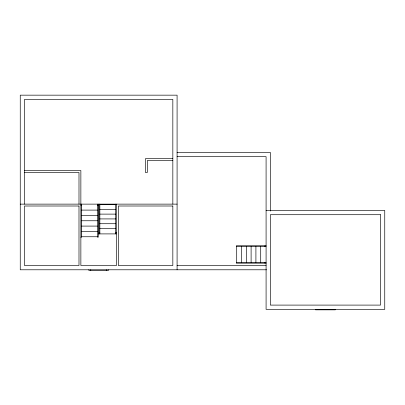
<?xml version="1.0" encoding="UTF-8"?>
<svg xmlns="http://www.w3.org/2000/svg" width="405" height="405" viewBox="0 0 405 405"><rect width="100%" height="100%" fill="white"/><g stroke="black" fill="none" stroke-linecap="round" stroke-linejoin="round"><path stroke-width="0.61" d="M177.086 152.412L270.337 152.412L270.337 211.076M177.086 156.664L266.085 156.664L266.085 309.349L384.75 309.349L384.75 210.458L266.085 210.458M172.834 158.644L145.441 158.644L145.441 172.489L147.319 172.489L147.319 160.522L172.834 160.522M24.502 170.606L80.868 170.606L80.868 265.543L116.468 265.543L116.468 204.13M24.502 172.489L78.99 172.489L78.99 204.13M20.25 204.13L177.086 204.13M99.853 204.515L115.678 204.515M80.868 205.401L81.658 205.401M97.483 205.401L98.273 205.401M99.853 209.314L115.678 209.314M81.658 210.099L97.483 210.099M99.853 214.118L115.678 214.118M81.658 215.43L97.483 215.43M99.853 218.918L115.678 218.918M81.658 220.76L97.483 220.76M99.853 223.717L115.678 223.717M81.658 226.091L97.483 226.091M99.853 228.521L115.678 228.521M81.658 231.422L97.483 231.422M99.063 232.753L99.853 232.753M115.678 232.753L116.468 232.753M98.354 233.898L116.468 233.898M81.658 236.748L97.483 236.748M80.868 237.178L81.658 237.178L81.658 204.13M266.085 245.764L236.317 245.764L236.317 246.554L266.085 246.554M266.085 262.374L236.317 262.374L236.317 263.169L266.085 263.169M177.086 265.543L266.085 265.543M266.556 269.791L20.25 269.791L20.25 95.16L177.086 95.16L177.086 269.791M335.305 309.349L335.305 309.84L315.53 309.84L315.53 309.349M264.941 245.764L264.941 246.554M264.941 262.374L264.941 263.169M260.709 246.554L260.709 262.374M255.909 246.554L255.909 262.374M251.105 246.554L251.105 262.374M246.306 246.554L246.306 262.374M241.507 246.554L241.507 262.374M236.702 246.554L236.702 262.374M172.834 204.13L172.834 99.407L24.502 99.407L24.502 204.13M115.678 204.13L115.678 233.898M108.555 269.791L108.555 270.287L88.781 270.287L88.781 269.791M106.581 269.791L106.581 270.287M99.853 204.13L99.853 233.898M99.063 204.13L99.063 233.898M98.273 204.13L98.273 237.178L97.483 237.178L97.483 204.13M90.755 269.791L90.755 270.287M78.99 206.008L24.502 206.008L24.502 265.543L78.99 265.543L78.99 206.008M172.834 206.008L118.346 206.008L118.346 265.543L172.834 265.543L172.834 206.008M380.498 214.711L270.337 214.711L270.337 305.097L380.498 305.097L380.498 214.711"/></g></svg>
